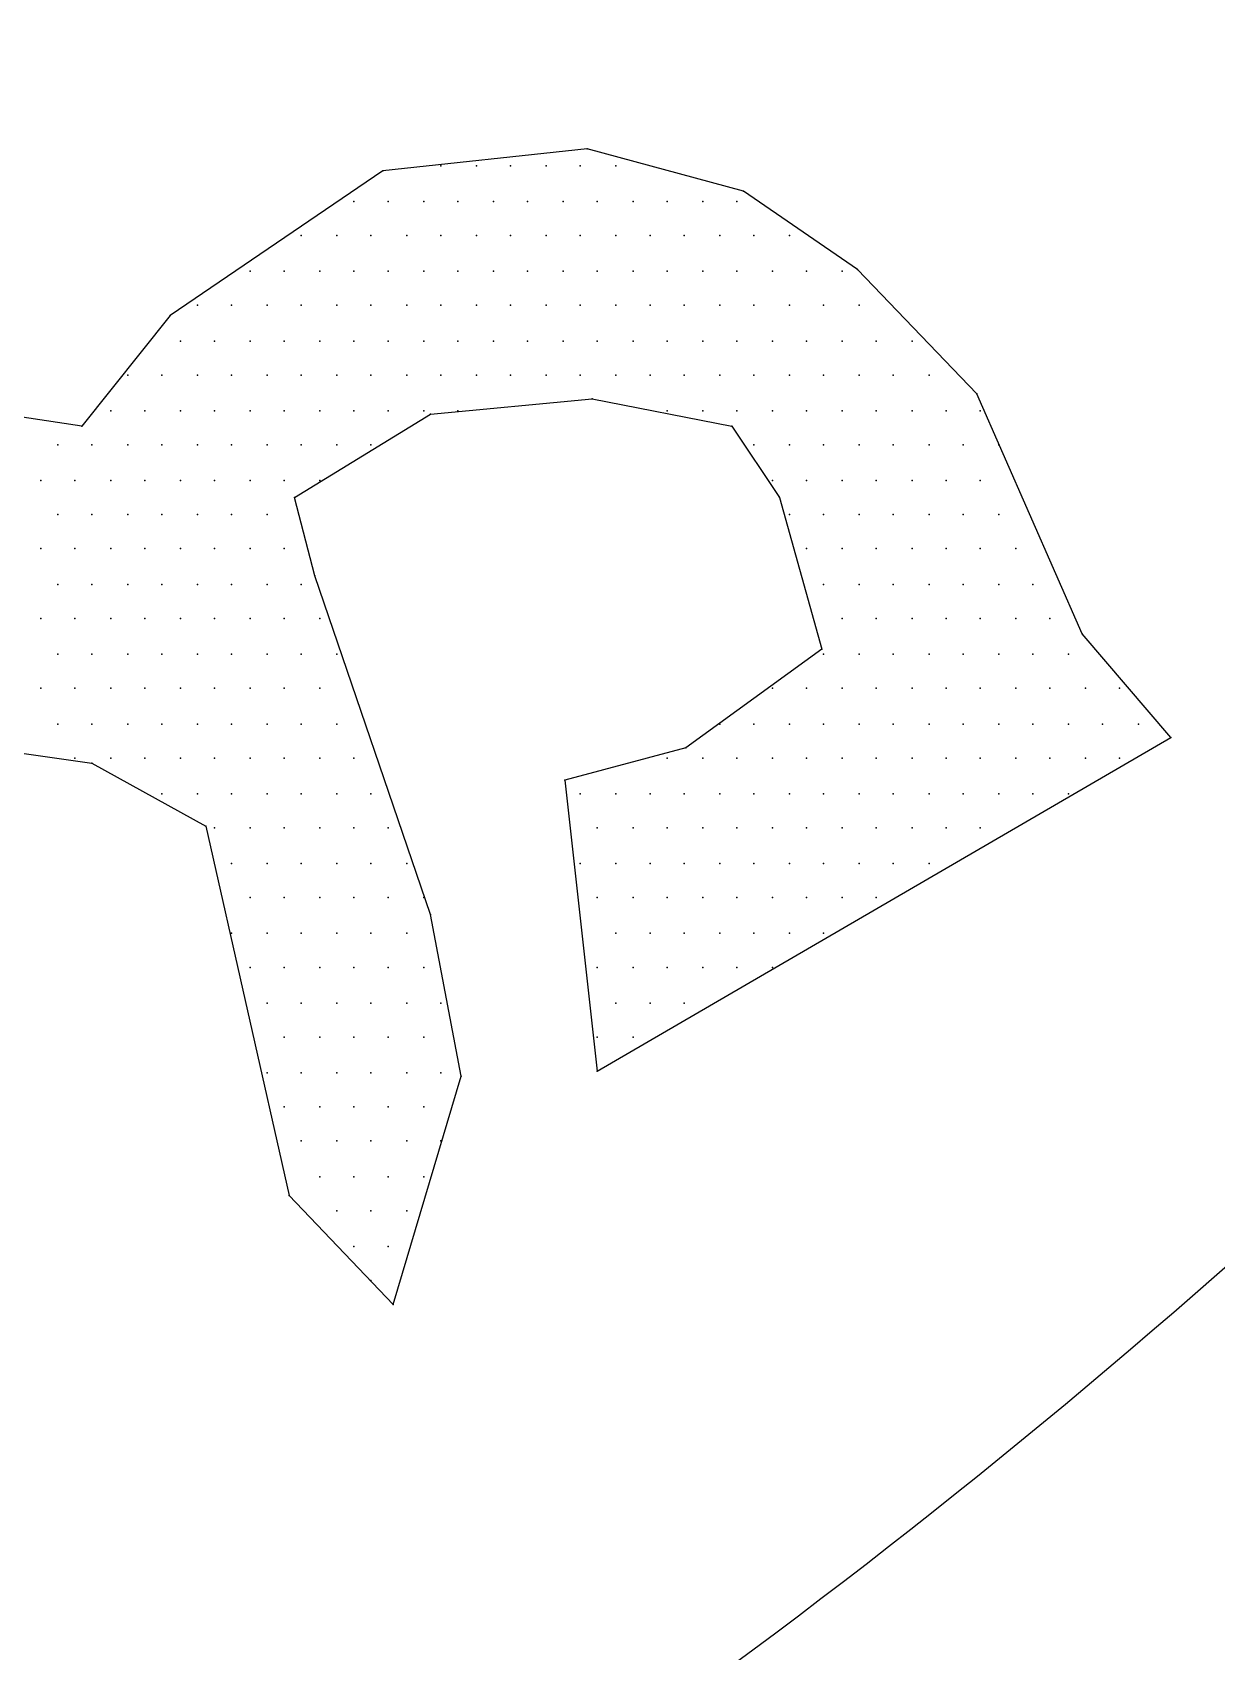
# Model space of a CAD drawing. Extents: x 199580 to 199930, y 645370 to 645670.
# Drawn here: x 199655.888 to 199657.358, y 645638.692 to 645640.701 of the extents above; entities that cross this region are included whole.
import ezdxf

# ---------------------------------------------------------------- set-up
doc = ezdxf.new("R2010")
doc.units = 0
doc.header["$LTSCALE"] = 0.2
doc.layers.add('KOTERET', color=1, linetype='Continuous')

msp = doc.modelspace()

# ---------------------------------------------------------------- linework, layer by layer
at = {"layer": 'KOTERET', "color": 1, "linetype": 'Continuous'}
for points in [[(199654.9932, 645650.0129, 0.06433), (199649.8966, 645651.419, 0.055067), (199645.3679, 645651.5541, 0.081051), (199640.018, 645650.4542, 0.05642), (199636.6294, 645648.7018, 0.170965), (199634.0241, 645645.6637, 0.076819), (199633.6272, 645643.867, 0.118306), (199634.2627, 645641.1287, 0.129737), (199636.2937, 645638.8211, 0.070189), (199640.2692, 645636.7267, 0.047922), (199643.2503, 645635.9688, 0.049022), (199647.5172, 645635.6626, 0.072792), (199653.7581, 645636.7436, 0.1248), (199657.8581, 645638.9858, 0.103709), (199660.1109, 645642.1717, 0.036886), (199660.2755, 645642.8705, 0.106536), (199660.1615, 645644.9205, 0.106243), (199658.1347, 645648.0156, 0.106919), (199654.9932, 645650.0129)], [(199643.3263, 645636.4269, 0.049045), (199647.5045, 645636.1271, 0.072972), (199653.6272, 645637.1912, 0.125195), (199657.5415, 645639.3257, 0.103069), (199659.6759, 645642.3342, 0.035565), (199659.8174, 645642.9444, 0.105225), (199659.7203, 645644.777, 0.105504), (199657.8096, 645647.6863, 0.107235), (199654.8243, 645649.5822, 0.064474), (199649.8311, 645650.9587, 0.055181), (199645.3953, 645651.0918, 0.081162), (199640.1847, 645650.0213, 0.05669), (199636.8743, 645648.307, 0.171614), (199634.4569, 645645.4969, 0.076301), (199634.0916, 645643.8501, 0.117637), (199634.6786, 645641.3377, 0.130118), (199636.5597, 645639.2032, 0.070334), (199640.4275, 645637.1637, 0.047983), (199643.3263, 645636.4269)]]:
    msp.add_lwpolyline(points, format="xyb", dxfattribs=at)
at = {"layer": 'KOTERET', "color": 2, "linetype": 'Continuous'}
for points in [[(199656.5766, 645640.5565), (199656.3233, 645640.5291)], [(199656.7708, 645640.5038), (199656.5766, 645640.5565)], [(199656.395, 645640.5354), (199656.395, 645640.5354)], [(199656.4394, 645640.5354), (199656.4394, 645640.5354)], [(199656.4816, 645640.5354), (199656.4816, 645640.5354)], [(199656.5259, 645640.5354), (199656.5259, 645640.5354)], [(199656.5682, 645640.5354), (199656.5682, 645640.5354)], [(199656.6125, 645640.5354), (199656.6125, 645640.5354)], [(199656.3233, 645640.5291), (199656.0593, 645640.3496)], [(199656.9123, 645640.4066), (199656.7708, 645640.5038)], [(199656.2874, 645640.4911), (199656.2874, 645640.4911)], [(199656.3296, 645640.4911), (199656.3296, 645640.4911)], [(199656.3739, 645640.4911), (199656.3739, 645640.4911)], [(199656.4161, 645640.4911), (199656.4161, 645640.4911)], [(199656.4605, 645640.4911), (199656.4605, 645640.4911)], [(199656.5027, 645640.4911), (199656.5027, 645640.4911)], [(199656.547, 645640.4911), (199656.547, 645640.4911)], [(199656.5893, 645640.4911), (199656.5893, 645640.4911)], [(199656.6336, 645640.4911), (199656.6336, 645640.4911)], [(199656.6758, 645640.4911), (199656.6758, 645640.4911)], [(199656.7202, 645640.4911), (199656.7202, 645640.4911)], [(199656.7624, 645640.4911), (199656.7624, 645640.4911)], [(199656.2219, 645640.4489), (199656.2219, 645640.4489)], [(199656.2662, 645640.4489), (199656.2662, 645640.4489)], [(199656.3085, 645640.4489), (199656.3085, 645640.4489)], [(199656.3528, 645640.4489), (199656.3528, 645640.4489)], [(199656.395, 645640.4489), (199656.395, 645640.4489)], [(199656.4394, 645640.4489), (199656.4394, 645640.4489)], [(199656.4816, 645640.4489), (199656.4816, 645640.4489)], [(199656.5259, 645640.4489), (199656.5259, 645640.4489)], [(199656.5682, 645640.4489), (199656.5682, 645640.4489)], [(199656.6125, 645640.4489), (199656.6125, 645640.4489)], [(199656.6547, 645640.4489), (199656.6547, 645640.4489)], [(199656.6969, 645640.4489), (199656.6969, 645640.4489)], [(199656.7413, 645640.4489), (199656.7413, 645640.4489)], [(199656.7835, 645640.4489), (199656.7835, 645640.4489)], [(199656.8278, 645640.4489), (199656.8278, 645640.4489)], [(199656.1586, 645640.4045), (199656.1586, 645640.4045)], [(199656.2008, 645640.4045), (199656.2008, 645640.4045)], [(199656.2451, 645640.4045), (199656.2451, 645640.4045)], [(199656.2874, 645640.4045), (199656.2874, 645640.4045)], [(199656.3296, 645640.4045), (199656.3296, 645640.4045)], [(199656.3739, 645640.4045), (199656.3739, 645640.4045)], [(199656.4161, 645640.4045), (199656.4161, 645640.4045)], [(199656.4605, 645640.4045), (199656.4605, 645640.4045)], [(199656.5027, 645640.4045), (199656.5027, 645640.4045)], [(199656.547, 645640.4045), (199656.547, 645640.4045)], [(199656.5893, 645640.4045), (199656.5893, 645640.4045)], [(199656.6336, 645640.4045), (199656.6336, 645640.4045)], [(199656.6758, 645640.4045), (199656.6758, 645640.4045)], [(199656.7202, 645640.4045), (199656.7202, 645640.4045)], [(199656.7624, 645640.4045), (199656.7624, 645640.4045)], [(199656.8067, 645640.4045), (199656.8067, 645640.4045)], [(199656.849, 645640.4045), (199656.849, 645640.4045)], [(199656.8933, 645640.4045), (199656.8933, 645640.4045)], [(199657.0601, 645640.2525), (199656.9123, 645640.4066)], [(199656.0931, 645640.3623), (199656.0931, 645640.3623)], [(199656.1354, 645640.3623), (199656.1354, 645640.3623)], [(199656.1797, 645640.3623), (199656.1797, 645640.3623)], [(199656.2219, 645640.3623), (199656.2219, 645640.3623)], [(199656.2662, 645640.3623), (199656.2662, 645640.3623)], [(199656.3085, 645640.3623), (199656.3085, 645640.3623)], [(199656.3528, 645640.3623), (199656.3528, 645640.3623)], [(199656.395, 645640.3623), (199656.395, 645640.3623)], [(199656.4394, 645640.3623), (199656.4394, 645640.3623)], [(199656.4816, 645640.3623), (199656.4816, 645640.3623)], [(199656.5259, 645640.3623), (199656.5259, 645640.3623)], [(199656.5682, 645640.3623), (199656.5682, 645640.3623)], [(199656.6125, 645640.3623), (199656.6125, 645640.3623)], [(199656.6547, 645640.3623), (199656.6547, 645640.3623)], [(199656.6969, 645640.3623), (199656.6969, 645640.3623)], [(199656.7413, 645640.3623), (199656.7413, 645640.3623)], [(199656.7835, 645640.3623), (199656.7835, 645640.3623)], [(199656.8278, 645640.3623), (199656.8278, 645640.3623)], [(199656.8701, 645640.3623), (199656.8701, 645640.3623)], [(199656.9144, 645640.3623), (199656.9144, 645640.3623)], [(199656.0593, 645640.3496), (199655.9496, 645640.2124)], [(199656.072, 645640.318), (199656.072, 645640.318)], [(199656.1142, 645640.318), (199656.1142, 645640.318)], [(199656.1586, 645640.318), (199656.1586, 645640.318)], [(199656.2008, 645640.318), (199656.2008, 645640.318)], [(199656.2451, 645640.318), (199656.2451, 645640.318)], [(199656.2874, 645640.318), (199656.2874, 645640.318)], [(199656.3296, 645640.318), (199656.3296, 645640.318)], [(199656.3739, 645640.318), (199656.3739, 645640.318)], [(199656.4161, 645640.318), (199656.4161, 645640.318)], [(199656.4605, 645640.318), (199656.4605, 645640.318)], [(199656.5027, 645640.318), (199656.5027, 645640.318)], [(199656.547, 645640.318), (199656.547, 645640.318)], [(199656.5893, 645640.318), (199656.5893, 645640.318)], [(199656.6336, 645640.318), (199656.6336, 645640.318)], [(199656.6758, 645640.318), (199656.6758, 645640.318)], [(199656.7202, 645640.318), (199656.7202, 645640.318)], [(199656.7624, 645640.318), (199656.7624, 645640.318)], [(199656.8067, 645640.318), (199656.8067, 645640.318)], [(199656.849, 645640.318), (199656.849, 645640.318)], [(199656.8933, 645640.318), (199656.8933, 645640.318)], [(199656.9355, 645640.318), (199656.9355, 645640.318)], [(199656.9799, 645640.318), (199656.9799, 645640.318)], [(199656.0066, 645640.2758), (199656.0066, 645640.2758)], [(199656.0488, 645640.2758), (199656.0488, 645640.2758)], [(199656.0931, 645640.2758), (199656.0931, 645640.2758)], [(199656.1354, 645640.2758), (199656.1354, 645640.2758)], [(199656.1797, 645640.2758), (199656.1797, 645640.2758)], [(199656.2219, 645640.2758), (199656.2219, 645640.2758)], [(199656.2662, 645640.2758), (199656.2662, 645640.2758)], [(199656.3085, 645640.2758), (199656.3085, 645640.2758)], [(199656.3528, 645640.2758), (199656.3528, 645640.2758)], [(199656.395, 645640.2758), (199656.395, 645640.2758)], [(199656.4394, 645640.2758), (199656.4394, 645640.2758)], [(199656.4816, 645640.2758), (199656.4816, 645640.2758)], [(199656.5259, 645640.2758), (199656.5259, 645640.2758)], [(199656.5682, 645640.2758), (199656.5682, 645640.2758)], [(199656.6125, 645640.2758), (199656.6125, 645640.2758)], [(199656.6547, 645640.2758), (199656.6547, 645640.2758)], [(199656.6969, 645640.2758), (199656.6969, 645640.2758)], [(199656.7413, 645640.2758), (199656.7413, 645640.2758)], [(199656.7835, 645640.2758), (199656.7835, 645640.2758)], [(199656.8278, 645640.2758), (199656.8278, 645640.2758)], [(199656.8701, 645640.2758), (199656.8701, 645640.2758)], [(199656.9144, 645640.2758), (199656.9144, 645640.2758)], [(199656.9566, 645640.2758), (199656.9566, 645640.2758)], [(199657.001, 645640.2758), (199657.001, 645640.2758)], [(199655.9496, 645640.2124), (199655.6835, 645640.2525)], [(199657.191, 645639.9548), (199657.0601, 645640.2525)], [(199655.9855, 645640.2314), (199655.9855, 645640.2314)], [(199656.0277, 645640.2314), (199656.0277, 645640.2314)], [(199656.072, 645640.2314), (199656.072, 645640.2314)], [(199656.1142, 645640.2314), (199656.1142, 645640.2314)], [(199656.1586, 645640.2314), (199656.1586, 645640.2314)], [(199656.2008, 645640.2314), (199656.2008, 645640.2314)], [(199656.2451, 645640.2314), (199656.2451, 645640.2314)], [(199656.2874, 645640.2314), (199656.2874, 645640.2314)], [(199656.3296, 645640.2314), (199656.3296, 645640.2314)], [(199656.3739, 645640.2314), (199656.3739, 645640.2314)], [(199656.3824, 645640.2272), (199656.5829, 645640.2462)], [(199656.4161, 645640.2314), (199656.4161, 645640.2314)], [(199656.5829, 645640.2462), (199656.7561, 645640.2124)], [(199656.6758, 645640.2314), (199656.6758, 645640.2314)], [(199656.7202, 645640.2314), (199656.7202, 645640.2314)], [(199656.7624, 645640.2314), (199656.7624, 645640.2314)], [(199656.8067, 645640.2314), (199656.8067, 645640.2314)], [(199656.849, 645640.2314), (199656.849, 645640.2314)], [(199656.8933, 645640.2314), (199656.8933, 645640.2314)], [(199656.9355, 645640.2314), (199656.9355, 645640.2314)], [(199656.9799, 645640.2314), (199656.9799, 645640.2314)], [(199657.0221, 645640.2314), (199657.0221, 645640.2314)], [(199657.0643, 645640.2314), (199657.0643, 645640.2314)], [(199656.2135, 645640.1237), (199656.3824, 645640.2272)], [(199656.7561, 645640.2124), (199656.8152, 645640.1237)], [(199655.92, 645640.1892), (199655.92, 645640.1892)], [(199655.9622, 645640.1892), (199655.9622, 645640.1892)], [(199656.0066, 645640.1892), (199656.0066, 645640.1892)], [(199656.0488, 645640.1892), (199656.0488, 645640.1892)], [(199656.0931, 645640.1892), (199656.0931, 645640.1892)], [(199656.1354, 645640.1892), (199656.1354, 645640.1892)], [(199656.1797, 645640.1892), (199656.1797, 645640.1892)], [(199656.2219, 645640.1892), (199656.2219, 645640.1892)], [(199656.2662, 645640.1892), (199656.2662, 645640.1892)], [(199656.3085, 645640.1892), (199656.3085, 645640.1892)], [(199656.7835, 645640.1892), (199656.7835, 645640.1892)], [(199656.8278, 645640.1892), (199656.8278, 645640.1892)], [(199656.8701, 645640.1892), (199656.8701, 645640.1892)], [(199656.9144, 645640.1892), (199656.9144, 645640.1892)], [(199656.9566, 645640.1892), (199656.9566, 645640.1892)], [(199657.001, 645640.1892), (199657.001, 645640.1892)], [(199657.0432, 645640.1892), (199657.0432, 645640.1892)], [(199657.0875, 645640.1892), (199657.0875, 645640.1892)], [(199655.8989, 645640.1449), (199655.8989, 645640.1449)], [(199655.9411, 645640.1449), (199655.9411, 645640.1449)], [(199655.9855, 645640.1449), (199655.9855, 645640.1449)], [(199656.0277, 645640.1449), (199656.0277, 645640.1449)], [(199656.072, 645640.1449), (199656.072, 645640.1449)], [(199656.1142, 645640.1449), (199656.1142, 645640.1449)], [(199656.1586, 645640.1449), (199656.1586, 645640.1449)], [(199656.2008, 645640.1449), (199656.2008, 645640.1449)], [(199656.2451, 645640.1449), (199656.2451, 645640.1449)], [(199656.8067, 645640.1449), (199656.8067, 645640.1449)], [(199656.849, 645640.1449), (199656.849, 645640.1449)], [(199656.8933, 645640.1449), (199656.8933, 645640.1449)], [(199656.9355, 645640.1449), (199656.9355, 645640.1449)], [(199656.9799, 645640.1449), (199656.9799, 645640.1449)], [(199657.0221, 645640.1449), (199657.0221, 645640.1449)], [(199657.0643, 645640.1449), (199657.0643, 645640.1449)], [(199656.2388, 645640.0266), (199656.2135, 645640.1237)], [(199656.8152, 645640.1237), (199656.868, 645639.9358)], [(199655.92, 645640.1026), (199655.92, 645640.1026)], [(199655.9622, 645640.1026), (199655.9622, 645640.1026)], [(199656.0066, 645640.1026), (199656.0066, 645640.1026)], [(199656.0488, 645640.1026), (199656.0488, 645640.1026)], [(199656.0931, 645640.1026), (199656.0931, 645640.1026)], [(199656.1354, 645640.1026), (199656.1354, 645640.1026)], [(199656.1797, 645640.1026), (199656.1797, 645640.1026)], [(199656.8278, 645640.1026), (199656.8278, 645640.1026)], [(199656.8701, 645640.1026), (199656.8701, 645640.1026)], [(199656.9144, 645640.1026), (199656.9144, 645640.1026)], [(199656.9566, 645640.1026), (199656.9566, 645640.1026)], [(199657.001, 645640.1026), (199657.001, 645640.1026)], [(199657.0432, 645640.1026), (199657.0432, 645640.1026)], [(199657.0875, 645640.1026), (199657.0875, 645640.1026)], [(199655.8989, 645640.0604), (199655.8989, 645640.0604)], [(199655.9411, 645640.0604), (199655.9411, 645640.0604)], [(199655.9855, 645640.0604), (199655.9855, 645640.0604)], [(199656.0277, 645640.0604), (199656.0277, 645640.0604)], [(199656.072, 645640.0604), (199656.072, 645640.0604)], [(199656.1142, 645640.0604), (199656.1142, 645640.0604)], [(199656.1586, 645640.0604), (199656.1586, 645640.0604)], [(199656.2008, 645640.0604), (199656.2008, 645640.0604)], [(199656.849, 645640.0604), (199656.849, 645640.0604)], [(199656.8933, 645640.0604), (199656.8933, 645640.0604)], [(199656.9355, 645640.0604), (199656.9355, 645640.0604)], [(199656.9799, 645640.0604), (199656.9799, 645640.0604)], [(199657.0221, 645640.0604), (199657.0221, 645640.0604)], [(199657.0643, 645640.0604), (199657.0643, 645640.0604)], [(199657.1086, 645640.0604), (199657.1086, 645640.0604)], [(199655.92, 645640.0161), (199655.92, 645640.0161)], [(199655.9622, 645640.0161), (199655.9622, 645640.0161)], [(199656.0066, 645640.0161), (199656.0066, 645640.0161)], [(199656.0488, 645640.0161), (199656.0488, 645640.0161)], [(199656.0931, 645640.0161), (199656.0931, 645640.0161)], [(199656.1354, 645640.0161), (199656.1354, 645640.0161)], [(199656.1797, 645640.0161), (199656.1797, 645640.0161)], [(199656.2219, 645640.0161), (199656.2219, 645640.0161)], [(199656.3824, 645639.6065), (199656.2388, 645640.0266)], [(199656.8701, 645640.0161), (199656.8701, 645640.0161)], [(199656.9144, 645640.0161), (199656.9144, 645640.0161)], [(199656.9566, 645640.0161), (199656.9566, 645640.0161)], [(199657.001, 645640.0161), (199657.001, 645640.0161)], [(199657.0432, 645640.0161), (199657.0432, 645640.0161)], [(199657.0875, 645640.0161), (199657.0875, 645640.0161)], [(199657.1298, 645640.0161), (199657.1298, 645640.0161)], [(199655.8989, 645639.9738), (199655.8989, 645639.9738)], [(199655.9411, 645639.9738), (199655.9411, 645639.9738)], [(199655.9855, 645639.9738), (199655.9855, 645639.9738)], [(199656.0277, 645639.9738), (199656.0277, 645639.9738)], [(199656.072, 645639.9738), (199656.072, 645639.9738)], [(199656.1142, 645639.9738), (199656.1142, 645639.9738)], [(199656.1586, 645639.9738), (199656.1586, 645639.9738)], [(199656.2008, 645639.9738), (199656.2008, 645639.9738)], [(199656.2451, 645639.9738), (199656.2451, 645639.9738)], [(199656.8933, 645639.9738), (199656.8933, 645639.9738)], [(199656.9355, 645639.9738), (199656.9355, 645639.9738)], [(199656.9799, 645639.9738), (199656.9799, 645639.9738)], [(199657.0221, 645639.9738), (199657.0221, 645639.9738)], [(199657.0643, 645639.9738), (199657.0643, 645639.9738)], [(199657.1086, 645639.9738), (199657.1086, 645639.9738)], [(199657.1509, 645639.9738), (199657.1509, 645639.9738)], [(199657.3008, 645639.8261), (199657.191, 645639.9548)], [(199656.868, 645639.9358), (199656.6991, 645639.8134)], [(199655.92, 645639.9295), (199655.92, 645639.9295)], [(199655.9622, 645639.9295), (199655.9622, 645639.9295)], [(199656.0066, 645639.9295), (199656.0066, 645639.9295)], [(199656.0488, 645639.9295), (199656.0488, 645639.9295)], [(199656.0931, 645639.9295), (199656.0931, 645639.9295)], [(199656.1354, 645639.9295), (199656.1354, 645639.9295)], [(199656.1797, 645639.9295), (199656.1797, 645639.9295)], [(199656.2219, 645639.9295), (199656.2219, 645639.9295)], [(199656.2662, 645639.9295), (199656.2662, 645639.9295)], [(199656.8701, 645639.9295), (199656.8701, 645639.9295)], [(199656.9144, 645639.9295), (199656.9144, 645639.9295)], [(199656.9566, 645639.9295), (199656.9566, 645639.9295)], [(199657.001, 645639.9295), (199657.001, 645639.9295)], [(199657.0432, 645639.9295), (199657.0432, 645639.9295)], [(199657.0875, 645639.9295), (199657.0875, 645639.9295)], [(199657.1298, 645639.9295), (199657.1298, 645639.9295)], [(199657.1741, 645639.9295), (199657.1741, 645639.9295)], [(199655.8989, 645639.8873), (199655.8989, 645639.8873)], [(199655.9411, 645639.8873), (199655.9411, 645639.8873)], [(199655.9855, 645639.8873), (199655.9855, 645639.8873)], [(199656.0277, 645639.8873), (199656.0277, 645639.8873)], [(199656.072, 645639.8873), (199656.072, 645639.8873)], [(199656.1142, 645639.8873), (199656.1142, 645639.8873)], [(199656.1586, 645639.8873), (199656.1586, 645639.8873)], [(199656.2008, 645639.8873), (199656.2008, 645639.8873)], [(199656.2451, 645639.8873), (199656.2451, 645639.8873)], [(199656.8067, 645639.8873), (199656.8067, 645639.8873)], [(199656.849, 645639.8873), (199656.849, 645639.8873)], [(199656.8933, 645639.8873), (199656.8933, 645639.8873)], [(199656.9355, 645639.8873), (199656.9355, 645639.8873)], [(199656.9799, 645639.8873), (199656.9799, 645639.8873)], [(199657.0221, 645639.8873), (199657.0221, 645639.8873)], [(199657.0643, 645639.8873), (199657.0643, 645639.8873)], [(199657.1086, 645639.8873), (199657.1086, 645639.8873)], [(199657.1509, 645639.8873), (199657.1509, 645639.8873)], [(199657.1952, 645639.8873), (199657.1952, 645639.8873)], [(199657.2374, 645639.8873), (199657.2374, 645639.8873)], [(199655.6519, 645639.8387), (199655.9622, 645639.7944)], [(199655.92, 645639.8429), (199655.92, 645639.8429)], [(199655.9622, 645639.8429), (199655.9622, 645639.8429)], [(199656.0066, 645639.8429), (199656.0066, 645639.8429)], [(199656.0488, 645639.8429), (199656.0488, 645639.8429)], [(199656.0931, 645639.8429), (199656.0931, 645639.8429)], [(199656.1354, 645639.8429), (199656.1354, 645639.8429)], [(199656.1797, 645639.8429), (199656.1797, 645639.8429)], [(199656.2219, 645639.8429), (199656.2219, 645639.8429)], [(199656.2662, 645639.8429), (199656.2662, 645639.8429)], [(199656.7413, 645639.8429), (199656.7413, 645639.8429)], [(199656.7835, 645639.8429), (199656.7835, 645639.8429)], [(199656.8278, 645639.8429), (199656.8278, 645639.8429)], [(199656.8701, 645639.8429), (199656.8701, 645639.8429)], [(199656.9144, 645639.8429), (199656.9144, 645639.8429)], [(199656.9566, 645639.8429), (199656.9566, 645639.8429)], [(199657.001, 645639.8429), (199657.001, 645639.8429)], [(199657.0432, 645639.8429), (199657.0432, 645639.8429)], [(199657.0875, 645639.8429), (199657.0875, 645639.8429)], [(199657.1298, 645639.8429), (199657.1298, 645639.8429)], [(199657.1741, 645639.8429), (199657.1741, 645639.8429)], [(199657.2163, 645639.8429), (199657.2163, 645639.8429)], [(199657.2607, 645639.8429), (199657.2607, 645639.8429)], [(199656.6991, 645639.8134), (199656.5492, 645639.7733)], [(199656.5893, 645639.4122), (199657.3008, 645639.8261)], [(199655.9411, 645639.8007), (199655.9411, 645639.8007)], [(199655.9622, 645639.7944), (199656.1037, 645639.7163)], [(199655.9855, 645639.8007), (199655.9855, 645639.8007)], [(199656.0277, 645639.8007), (199656.0277, 645639.8007)], [(199656.072, 645639.8007), (199656.072, 645639.8007)], [(199656.1142, 645639.8007), (199656.1142, 645639.8007)], [(199656.1586, 645639.8007), (199656.1586, 645639.8007)], [(199656.2008, 645639.8007), (199656.2008, 645639.8007)], [(199656.2451, 645639.8007), (199656.2451, 645639.8007)], [(199656.2874, 645639.8007), (199656.2874, 645639.8007)], [(199656.6758, 645639.8007), (199656.6758, 645639.8007)], [(199656.7202, 645639.8007), (199656.7202, 645639.8007)], [(199656.7624, 645639.8007), (199656.7624, 645639.8007)], [(199656.8067, 645639.8007), (199656.8067, 645639.8007)], [(199656.849, 645639.8007), (199656.849, 645639.8007)], [(199656.8933, 645639.8007), (199656.8933, 645639.8007)], [(199656.9355, 645639.8007), (199656.9355, 645639.8007)], [(199656.9799, 645639.8007), (199656.9799, 645639.8007)], [(199657.0221, 645639.8007), (199657.0221, 645639.8007)], [(199657.0643, 645639.8007), (199657.0643, 645639.8007)], [(199657.1086, 645639.8007), (199657.1086, 645639.8007)], [(199657.1509, 645639.8007), (199657.1509, 645639.8007)], [(199657.1952, 645639.8007), (199657.1952, 645639.8007)], [(199657.2374, 645639.8007), (199657.2374, 645639.8007)], [(199656.5492, 645639.7733), (199656.5893, 645639.4122)], [(199656.0488, 645639.7564), (199656.0488, 645639.7564)], [(199656.0931, 645639.7564), (199656.0931, 645639.7564)], [(199656.1354, 645639.7564), (199656.1354, 645639.7564)], [(199656.1797, 645639.7564), (199656.1797, 645639.7564)], [(199656.2219, 645639.7564), (199656.2219, 645639.7564)], [(199656.2662, 645639.7564), (199656.2662, 645639.7564)], [(199656.3085, 645639.7564), (199656.3085, 645639.7564)], [(199656.5682, 645639.7564), (199656.5682, 645639.7564)], [(199656.6125, 645639.7564), (199656.6125, 645639.7564)], [(199656.6547, 645639.7564), (199656.6547, 645639.7564)], [(199656.6969, 645639.7564), (199656.6969, 645639.7564)], [(199656.7413, 645639.7564), (199656.7413, 645639.7564)], [(199656.7835, 645639.7564), (199656.7835, 645639.7564)], [(199656.8278, 645639.7564), (199656.8278, 645639.7564)], [(199656.8701, 645639.7564), (199656.8701, 645639.7564)], [(199656.9144, 645639.7564), (199656.9144, 645639.7564)], [(199656.9566, 645639.7564), (199656.9566, 645639.7564)], [(199657.001, 645639.7564), (199657.001, 645639.7564)], [(199657.0432, 645639.7564), (199657.0432, 645639.7564)], [(199657.0875, 645639.7564), (199657.0875, 645639.7564)], [(199657.1298, 645639.7564), (199657.1298, 645639.7564)], [(199657.1741, 645639.7564), (199657.1741, 645639.7564)], [(199656.1037, 645639.7163), (199656.2071, 645639.2581)], [(199656.1142, 645639.7142), (199656.1142, 645639.7142)], [(199656.1586, 645639.7142), (199656.1586, 645639.7142)], [(199656.2008, 645639.7142), (199656.2008, 645639.7142)], [(199656.2451, 645639.7142), (199656.2451, 645639.7142)], [(199656.2874, 645639.7142), (199656.2874, 645639.7142)], [(199656.3296, 645639.7142), (199656.3296, 645639.7142)], [(199656.5893, 645639.7142), (199656.5893, 645639.7142)], [(199656.6336, 645639.7142), (199656.6336, 645639.7142)], [(199656.6758, 645639.7142), (199656.6758, 645639.7142)], [(199656.7202, 645639.7142), (199656.7202, 645639.7142)], [(199656.7624, 645639.7142), (199656.7624, 645639.7142)], [(199656.8067, 645639.7142), (199656.8067, 645639.7142)], [(199656.849, 645639.7142), (199656.849, 645639.7142)], [(199656.8933, 645639.7142), (199656.8933, 645639.7142)], [(199656.9355, 645639.7142), (199656.9355, 645639.7142)], [(199656.9799, 645639.7142), (199656.9799, 645639.7142)], [(199657.0221, 645639.7142), (199657.0221, 645639.7142)], [(199657.0643, 645639.7142), (199657.0643, 645639.7142)], [(199656.1354, 645639.6698), (199656.1354, 645639.6698)], [(199656.1797, 645639.6698), (199656.1797, 645639.6698)], [(199656.2219, 645639.6698), (199656.2219, 645639.6698)], [(199656.2662, 645639.6698), (199656.2662, 645639.6698)], [(199656.3085, 645639.6698), (199656.3085, 645639.6698)], [(199656.3528, 645639.6698), (199656.3528, 645639.6698)], [(199656.5682, 645639.6698), (199656.5682, 645639.6698)], [(199656.6125, 645639.6698), (199656.6125, 645639.6698)], [(199656.6547, 645639.6698), (199656.6547, 645639.6698)], [(199656.6969, 645639.6698), (199656.6969, 645639.6698)], [(199656.7413, 645639.6698), (199656.7413, 645639.6698)], [(199656.7835, 645639.6698), (199656.7835, 645639.6698)], [(199656.8278, 645639.6698), (199656.8278, 645639.6698)], [(199656.8701, 645639.6698), (199656.8701, 645639.6698)], [(199656.9144, 645639.6698), (199656.9144, 645639.6698)], [(199656.9566, 645639.6698), (199656.9566, 645639.6698)], [(199657.001, 645639.6698), (199657.001, 645639.6698)], [(199656.1586, 645639.6276), (199656.1586, 645639.6276)], [(199656.2008, 645639.6276), (199656.2008, 645639.6276)], [(199656.2451, 645639.6276), (199656.2451, 645639.6276)], [(199656.2874, 645639.6276), (199656.2874, 645639.6276)], [(199656.3296, 645639.6276), (199656.3296, 645639.6276)], [(199656.3739, 645639.6276), (199656.3739, 645639.6276)], [(199656.5893, 645639.6276), (199656.5893, 645639.6276)], [(199656.6336, 645639.6276), (199656.6336, 645639.6276)], [(199656.6758, 645639.6276), (199656.6758, 645639.6276)], [(199656.7202, 645639.6276), (199656.7202, 645639.6276)], [(199656.7624, 645639.6276), (199656.7624, 645639.6276)], [(199656.8067, 645639.6276), (199656.8067, 645639.6276)], [(199656.849, 645639.6276), (199656.849, 645639.6276)], [(199656.8933, 645639.6276), (199656.8933, 645639.6276)], [(199656.9355, 645639.6276), (199656.9355, 645639.6276)], [(199656.4204, 645639.4059), (199656.3824, 645639.6065)], [(199656.1354, 645639.5833), (199656.1354, 645639.5833)], [(199656.1797, 645639.5833), (199656.1797, 645639.5833)], [(199656.2219, 645639.5833), (199656.2219, 645639.5833)], [(199656.2662, 645639.5833), (199656.2662, 645639.5833)], [(199656.3085, 645639.5833), (199656.3085, 645639.5833)], [(199656.3528, 645639.5833), (199656.3528, 645639.5833)], [(199656.6125, 645639.5833), (199656.6125, 645639.5833)], [(199656.6547, 645639.5833), (199656.6547, 645639.5833)], [(199656.6969, 645639.5833), (199656.6969, 645639.5833)], [(199656.7413, 645639.5833), (199656.7413, 645639.5833)], [(199656.7835, 645639.5833), (199656.7835, 645639.5833)], [(199656.8278, 645639.5833), (199656.8278, 645639.5833)], [(199656.8701, 645639.5833), (199656.8701, 645639.5833)], [(199656.1586, 645639.541), (199656.1586, 645639.541)], [(199656.2008, 645639.541), (199656.2008, 645639.541)], [(199656.2451, 645639.541), (199656.2451, 645639.541)], [(199656.2874, 645639.541), (199656.2874, 645639.541)], [(199656.3296, 645639.541), (199656.3296, 645639.541)], [(199656.3739, 645639.541), (199656.3739, 645639.541)], [(199656.5893, 645639.541), (199656.5893, 645639.541)], [(199656.6336, 645639.541), (199656.6336, 645639.541)], [(199656.6758, 645639.541), (199656.6758, 645639.541)], [(199656.7202, 645639.541), (199656.7202, 645639.541)], [(199656.7624, 645639.541), (199656.7624, 645639.541)], [(199656.8067, 645639.541), (199656.8067, 645639.541)], [(199656.1797, 645639.4967), (199656.1797, 645639.4967)], [(199656.2219, 645639.4967), (199656.2219, 645639.4967)], [(199656.2662, 645639.4967), (199656.2662, 645639.4967)], [(199656.3085, 645639.4967), (199656.3085, 645639.4967)], [(199656.3528, 645639.4967), (199656.3528, 645639.4967)], [(199656.395, 645639.4967), (199656.395, 645639.4967)], [(199656.6125, 645639.4967), (199656.6125, 645639.4967)], [(199656.6547, 645639.4967), (199656.6547, 645639.4967)], [(199656.6969, 645639.4967), (199656.6969, 645639.4967)], [(199656.2008, 645639.4545), (199656.2008, 645639.4545)], [(199656.2451, 645639.4545), (199656.2451, 645639.4545)], [(199656.2874, 645639.4545), (199656.2874, 645639.4545)], [(199656.3296, 645639.4545), (199656.3296, 645639.4545)], [(199656.3739, 645639.4545), (199656.3739, 645639.4545)], [(199656.5893, 645639.4545), (199656.5893, 645639.4545)], [(199656.6336, 645639.4545), (199656.6336, 645639.4545)], [(199656.1797, 645639.4101), (199656.1797, 645639.4101)], [(199656.2219, 645639.4101), (199656.2219, 645639.4101)], [(199656.2662, 645639.4101), (199656.2662, 645639.4101)], [(199656.3085, 645639.4101), (199656.3085, 645639.4101)], [(199656.3528, 645639.4101), (199656.3528, 645639.4101)], [(199656.395, 645639.4101), (199656.395, 645639.4101)], [(199656.3359, 645639.123), (199656.4204, 645639.4059)], [(199656.2008, 645639.3679), (199656.2008, 645639.3679)], [(199656.2451, 645639.3679), (199656.2451, 645639.3679)], [(199656.2874, 645639.3679), (199656.2874, 645639.3679)], [(199656.3296, 645639.3679), (199656.3296, 645639.3679)], [(199656.3739, 645639.3679), (199656.3739, 645639.3679)], [(199656.2219, 645639.3257), (199656.2219, 645639.3257)], [(199656.2662, 645639.3257), (199656.2662, 645639.3257)], [(199656.3085, 645639.3257), (199656.3085, 645639.3257)], [(199656.3528, 645639.3257), (199656.3528, 645639.3257)], [(199656.395, 645639.3257), (199656.395, 645639.3257)], [(199656.2451, 645639.2813), (199656.2451, 645639.2813)], [(199656.2874, 645639.2813), (199656.2874, 645639.2813)], [(199656.3296, 645639.2813), (199656.3296, 645639.2813)], [(199656.3739, 645639.2813), (199656.3739, 645639.2813)], [(199656.2071, 645639.2581), (199656.3359, 645639.123)], [(199656.2662, 645639.2391), (199656.2662, 645639.2391)], [(199656.3085, 645639.2391), (199656.3085, 645639.2391)], [(199656.3528, 645639.2391), (199656.3528, 645639.2391)], [(199656.2874, 645639.1948), (199656.2874, 645639.1948)], [(199656.3296, 645639.1948), (199656.3296, 645639.1948)], [(199656.3085, 645639.1526), (199656.3085, 645639.1526)]]:
    msp.add_lwpolyline(points, dxfattribs=at)
at = {"layer": 'KOTERET', "color": 1}
for p in [(199656.5766, 645640.5565), (199656.5766, 645640.5565), (199656.395, 645640.5354), (199656.395, 645640.5354), (199656.4394, 645640.5354), (199656.4394, 645640.5354), (199656.4816, 645640.5354), (199656.4816, 645640.5354), (199656.5259, 645640.5354), (199656.5259, 645640.5354), (199656.5682, 645640.5354), (199656.5682, 645640.5354), (199656.6125, 645640.5354), (199656.6125, 645640.5354), (199656.3233, 645640.5291), (199656.3233, 645640.5291), (199656.7708, 645640.5038), (199656.7708, 645640.5038), (199656.2874, 645640.4911), (199656.2874, 645640.4911), (199656.3296, 645640.4911), (199656.3296, 645640.4911), (199656.3739, 645640.4911), (199656.3739, 645640.4911), (199656.4161, 645640.4911), (199656.4161, 645640.4911), (199656.4605, 645640.4911), (199656.4605, 645640.4911), (199656.5027, 645640.4911), (199656.5027, 645640.4911), (199656.547, 645640.4911), (199656.547, 645640.4911), (199656.5893, 645640.4911), (199656.5893, 645640.4911), (199656.6336, 645640.4911), (199656.6336, 645640.4911), (199656.6758, 645640.4911), (199656.6758, 645640.4911), (199656.7202, 645640.4911), (199656.7202, 645640.4911), (199656.7624, 645640.4911), (199656.7624, 645640.4911), (199656.2219, 645640.4489), (199656.2219, 645640.4489), (199656.2662, 645640.4489), (199656.2662, 645640.4489), (199656.3085, 645640.4489), (199656.3085, 645640.4489), (199656.3528, 645640.4489), (199656.3528, 645640.4489), (199656.395, 645640.4489), (199656.395, 645640.4489), (199656.4394, 645640.4489), (199656.4394, 645640.4489), (199656.4816, 645640.4489), (199656.4816, 645640.4489), (199656.5259, 645640.4489), (199656.5259, 645640.4489), (199656.5682, 645640.4489), (199656.5682, 645640.4489), (199656.6125, 645640.4489), (199656.6125, 645640.4489), (199656.6547, 645640.4489), (199656.6547, 645640.4489), (199656.6969, 645640.4489), (199656.6969, 645640.4489), (199656.7413, 645640.4489), (199656.7413, 645640.4489), (199656.7835, 645640.4489), (199656.7835, 645640.4489), (199656.8278, 645640.4489), (199656.8278, 645640.4489), (199656.1586, 645640.4045), (199656.1586, 645640.4045), (199656.2008, 645640.4045), (199656.2008, 645640.4045), (199656.2451, 645640.4045), (199656.2451, 645640.4045), (199656.2874, 645640.4045), (199656.2874, 645640.4045), (199656.3296, 645640.4045), (199656.3296, 645640.4045), (199656.3739, 645640.4045), (199656.3739, 645640.4045), (199656.4161, 645640.4045), (199656.4161, 645640.4045), (199656.4605, 645640.4045), (199656.4605, 645640.4045), (199656.5027, 645640.4045), (199656.5027, 645640.4045), (199656.547, 645640.4045), (199656.547, 645640.4045), (199656.5893, 645640.4045), (199656.5893, 645640.4045), (199656.6336, 645640.4045), (199656.6336, 645640.4045), (199656.6758, 645640.4045), (199656.6758, 645640.4045), (199656.7202, 645640.4045), (199656.7202, 645640.4045), (199656.7624, 645640.4045), (199656.7624, 645640.4045), (199656.8067, 645640.4045), (199656.8067, 645640.4045), (199656.849, 645640.4045), (199656.849, 645640.4045), (199656.8933, 645640.4045), (199656.8933, 645640.4045), (199656.9123, 645640.4066), (199656.9123, 645640.4066), (199656.0931, 645640.3623), (199656.0931, 645640.3623), (199656.1354, 645640.3623), (199656.1354, 645640.3623), (199656.1797, 645640.3623), (199656.1797, 645640.3623), (199656.2219, 645640.3623), (199656.2219, 645640.3623), (199656.2662, 645640.3623), (199656.2662, 645640.3623), (199656.3085, 645640.3623), (199656.3085, 645640.3623), (199656.3528, 645640.3623), (199656.3528, 645640.3623), (199656.395, 645640.3623), (199656.395, 645640.3623), (199656.4394, 645640.3623), (199656.4394, 645640.3623), (199656.4816, 645640.3623), (199656.4816, 645640.3623), (199656.5259, 645640.3623), (199656.5259, 645640.3623), (199656.5682, 645640.3623), (199656.5682, 645640.3623), (199656.6125, 645640.3623), (199656.6125, 645640.3623), (199656.6547, 645640.3623), (199656.6547, 645640.3623), (199656.6969, 645640.3623), (199656.6969, 645640.3623), (199656.7413, 645640.3623), (199656.7413, 645640.3623), (199656.7835, 645640.3623), (199656.7835, 645640.3623), (199656.8278, 645640.3623), (199656.8278, 645640.3623), (199656.8701, 645640.3623), (199656.8701, 645640.3623), (199656.9144, 645640.3623), (199656.9144, 645640.3623), (199656.0593, 645640.3496), (199656.0593, 645640.3496), (199656.072, 645640.318), (199656.072, 645640.318), (199656.1142, 645640.318), (199656.1142, 645640.318), (199656.1586, 645640.318), (199656.1586, 645640.318), (199656.2008, 645640.318), (199656.2008, 645640.318), (199656.2451, 645640.318), (199656.2451, 645640.318), (199656.2874, 645640.318), (199656.2874, 645640.318), (199656.3296, 645640.318), (199656.3296, 645640.318), (199656.3739, 645640.318), (199656.3739, 645640.318), (199656.4161, 645640.318), (199656.4161, 645640.318), (199656.4605, 645640.318), (199656.4605, 645640.318), (199656.5027, 645640.318), (199656.5027, 645640.318), (199656.547, 645640.318), (199656.547, 645640.318), (199656.5893, 645640.318), (199656.5893, 645640.318), (199656.6336, 645640.318), (199656.6336, 645640.318), (199656.6758, 645640.318), (199656.6758, 645640.318), (199656.7202, 645640.318), (199656.7202, 645640.318), (199656.7624, 645640.318), (199656.7624, 645640.318), (199656.8067, 645640.318), (199656.8067, 645640.318), (199656.849, 645640.318), (199656.849, 645640.318), (199656.8933, 645640.318), (199656.8933, 645640.318), (199656.9355, 645640.318), (199656.9355, 645640.318), (199656.9799, 645640.318), (199656.9799, 645640.318), (199656.0066, 645640.2758), (199656.0066, 645640.2758), (199656.0488, 645640.2758), (199656.0488, 645640.2758), (199656.0931, 645640.2758), (199656.0931, 645640.2758), (199656.1354, 645640.2758), (199656.1354, 645640.2758), (199656.1797, 645640.2758), (199656.1797, 645640.2758), (199656.2219, 645640.2758), (199656.2219, 645640.2758), (199656.2662, 645640.2758), (199656.2662, 645640.2758), (199656.3085, 645640.2758), (199656.3085, 645640.2758), (199656.3528, 645640.2758), (199656.3528, 645640.2758), (199656.395, 645640.2758), (199656.395, 645640.2758), (199656.4394, 645640.2758), (199656.4394, 645640.2758), (199656.4816, 645640.2758), (199656.4816, 645640.2758), (199656.5259, 645640.2758), (199656.5259, 645640.2758), (199656.5682, 645640.2758), (199656.5682, 645640.2758), (199656.6125, 645640.2758), (199656.6125, 645640.2758), (199656.6547, 645640.2758), (199656.6547, 645640.2758), (199656.6969, 645640.2758), (199656.6969, 645640.2758), (199656.7413, 645640.2758), (199656.7413, 645640.2758), (199656.7835, 645640.2758), (199656.7835, 645640.2758), (199656.8278, 645640.2758), (199656.8278, 645640.2758), (199656.8701, 645640.2758), (199656.8701, 645640.2758), (199656.9144, 645640.2758), (199656.9144, 645640.2758), (199656.9566, 645640.2758), (199656.9566, 645640.2758), (199657.001, 645640.2758), (199657.001, 645640.2758), (199657.0601, 645640.2525), (199657.0601, 645640.2525), (199655.9855, 645640.2314), (199655.9855, 645640.2314), (199656.0277, 645640.2314), (199656.0277, 645640.2314), (199656.072, 645640.2314), (199656.072, 645640.2314), (199656.1142, 645640.2314), (199656.1142, 645640.2314), (199656.1586, 645640.2314), (199656.1586, 645640.2314), (199656.2008, 645640.2314), (199656.2008, 645640.2314), (199656.2451, 645640.2314), (199656.2451, 645640.2314), (199656.2874, 645640.2314), (199656.2874, 645640.2314), (199656.3296, 645640.2314), (199656.3296, 645640.2314), (199656.3739, 645640.2314), (199656.3739, 645640.2314), (199656.4161, 645640.2314), (199656.4161, 645640.2314), (199656.5829, 645640.2462), (199656.5829, 645640.2462), (199656.6758, 645640.2314), (199656.6758, 645640.2314), (199656.7202, 645640.2314), (199656.7202, 645640.2314), (199656.7624, 645640.2314), (199656.7624, 645640.2314), (199656.8067, 645640.2314), (199656.8067, 645640.2314), (199656.849, 645640.2314), (199656.849, 645640.2314), (199656.8933, 645640.2314), (199656.8933, 645640.2314), (199656.9355, 645640.2314), (199656.9355, 645640.2314), (199656.9799, 645640.2314), (199656.9799, 645640.2314), (199657.0221, 645640.2314), (199657.0221, 645640.2314), (199657.0643, 645640.2314), (199657.0643, 645640.2314), (199655.9496, 645640.2124), (199655.9496, 645640.2124), (199656.3824, 645640.2272), (199656.3824, 645640.2272), (199656.7561, 645640.2124), (199656.7561, 645640.2124), (199655.92, 645640.1892), (199655.92, 645640.1892), (199655.9622, 645640.1892), (199655.9622, 645640.1892), (199656.0066, 645640.1892), (199656.0066, 645640.1892), (199656.0488, 645640.1892), (199656.0488, 645640.1892), (199656.0931, 645640.1892), (199656.0931, 645640.1892), (199656.1354, 645640.1892), (199656.1354, 645640.1892), (199656.1797, 645640.1892), (199656.1797, 645640.1892), (199656.2219, 645640.1892), (199656.2219, 645640.1892), (199656.2662, 645640.1892), (199656.2662, 645640.1892), (199656.3085, 645640.1892), (199656.3085, 645640.1892), (199656.7835, 645640.1892), (199656.7835, 645640.1892), (199656.8278, 645640.1892), (199656.8278, 645640.1892), (199656.8701, 645640.1892), (199656.8701, 645640.1892), (199656.9144, 645640.1892), (199656.9144, 645640.1892), (199656.9566, 645640.1892), (199656.9566, 645640.1892), (199657.001, 645640.1892), (199657.001, 645640.1892), (199657.0432, 645640.1892), (199657.0432, 645640.1892), (199657.0875, 645640.1892), (199657.0875, 645640.1892), (199655.8989, 645640.1449), (199655.8989, 645640.1449), (199655.9411, 645640.1449), (199655.9411, 645640.1449), (199655.9855, 645640.1449), (199655.9855, 645640.1449), (199656.0277, 645640.1449), (199656.0277, 645640.1449), (199656.072, 645640.1449), (199656.072, 645640.1449), (199656.1142, 645640.1449), (199656.1142, 645640.1449), (199656.1586, 645640.1449), (199656.1586, 645640.1449), (199656.2008, 645640.1449), (199656.2008, 645640.1449), (199656.2451, 645640.1449), (199656.2451, 645640.1449), (199656.8067, 645640.1449), (199656.8067, 645640.1449), (199656.849, 645640.1449), (199656.849, 645640.1449), (199656.8933, 645640.1449), (199656.8933, 645640.1449), (199656.9355, 645640.1449), (199656.9355, 645640.1449), (199656.9799, 645640.1449), (199656.9799, 645640.1449), (199657.0221, 645640.1449), (199657.0221, 645640.1449), (199657.0643, 645640.1449), (199657.0643, 645640.1449), (199656.2135, 645640.1237), (199656.2135, 645640.1237), (199656.8152, 645640.1237), (199656.8152, 645640.1237), (199655.92, 645640.1026), (199655.92, 645640.1026), (199655.9622, 645640.1026), (199655.9622, 645640.1026), (199656.0066, 645640.1026), (199656.0066, 645640.1026), (199656.0488, 645640.1026), (199656.0488, 645640.1026), (199656.0931, 645640.1026), (199656.0931, 645640.1026), (199656.1354, 645640.1026), (199656.1354, 645640.1026), (199656.1797, 645640.1026), (199656.1797, 645640.1026), (199656.8278, 645640.1026), (199656.8278, 645640.1026), (199656.8701, 645640.1026), (199656.8701, 645640.1026), (199656.9144, 645640.1026), (199656.9144, 645640.1026), (199656.9566, 645640.1026), (199656.9566, 645640.1026), (199657.001, 645640.1026), (199657.001, 645640.1026), (199657.0432, 645640.1026), (199657.0432, 645640.1026), (199657.0875, 645640.1026), (199657.0875, 645640.1026), (199655.8989, 645640.0604), (199655.8989, 645640.0604), (199655.9411, 645640.0604), (199655.9411, 645640.0604), (199655.9855, 645640.0604), (199655.9855, 645640.0604), (199656.0277, 645640.0604), (199656.0277, 645640.0604), (199656.072, 645640.0604), (199656.072, 645640.0604), (199656.1142, 645640.0604), (199656.1142, 645640.0604), (199656.1586, 645640.0604), (199656.1586, 645640.0604), (199656.2008, 645640.0604), (199656.2008, 645640.0604), (199656.849, 645640.0604), (199656.849, 645640.0604), (199656.8933, 645640.0604), (199656.8933, 645640.0604), (199656.9355, 645640.0604), (199656.9355, 645640.0604), (199656.9799, 645640.0604), (199656.9799, 645640.0604), (199657.0221, 645640.0604), (199657.0221, 645640.0604), (199657.0643, 645640.0604), (199657.0643, 645640.0604), (199657.1086, 645640.0604), (199657.1086, 645640.0604), (199655.92, 645640.0161), (199655.92, 645640.0161), (199655.9622, 645640.0161), (199655.9622, 645640.0161), (199656.0066, 645640.0161), (199656.0066, 645640.0161), (199656.0488, 645640.0161), (199656.0488, 645640.0161), (199656.0931, 645640.0161), (199656.0931, 645640.0161), (199656.1354, 645640.0161), (199656.1354, 645640.0161), (199656.1797, 645640.0161), (199656.1797, 645640.0161), (199656.2219, 645640.0161), (199656.2219, 645640.0161), (199656.2388, 645640.0266), (199656.2388, 645640.0266), (199656.8701, 645640.0161), (199656.8701, 645640.0161), (199656.9144, 645640.0161), (199656.9144, 645640.0161), (199656.9566, 645640.0161), (199656.9566, 645640.0161), (199657.001, 645640.0161), (199657.001, 645640.0161), (199657.0432, 645640.0161), (199657.0432, 645640.0161), (199657.0875, 645640.0161), (199657.0875, 645640.0161), (199657.1298, 645640.0161), (199657.1298, 645640.0161), (199655.8989, 645639.9738), (199655.8989, 645639.9738), (199655.9411, 645639.9738), (199655.9411, 645639.9738), (199655.9855, 645639.9738), (199655.9855, 645639.9738), (199656.0277, 645639.9738), (199656.0277, 645639.9738), (199656.072, 645639.9738), (199656.072, 645639.9738), (199656.1142, 645639.9738), (199656.1142, 645639.9738), (199656.1586, 645639.9738), (199656.1586, 645639.9738), (199656.2008, 645639.9738), (199656.2008, 645639.9738), (199656.2451, 645639.9738), (199656.2451, 645639.9738), (199656.8933, 645639.9738), (199656.8933, 645639.9738), (199656.9355, 645639.9738), (199656.9355, 645639.9738), (199656.9799, 645639.9738), (199656.9799, 645639.9738), (199657.0221, 645639.9738), (199657.0221, 645639.9738), (199657.0643, 645639.9738), (199657.0643, 645639.9738), (199657.1086, 645639.9738), (199657.1086, 645639.9738), (199657.1509, 645639.9738), (199657.1509, 645639.9738), (199657.191, 645639.9548), (199657.191, 645639.9548), (199656.868, 645639.9358), (199656.868, 645639.9358), (199655.92, 645639.9295), (199655.92, 645639.9295), (199655.9622, 645639.9295), (199655.9622, 645639.9295), (199656.0066, 645639.9295), (199656.0066, 645639.9295), (199656.0488, 645639.9295), (199656.0488, 645639.9295), (199656.0931, 645639.9295), (199656.0931, 645639.9295), (199656.1354, 645639.9295), (199656.1354, 645639.9295), (199656.1797, 645639.9295), (199656.1797, 645639.9295), (199656.2219, 645639.9295), (199656.2219, 645639.9295), (199656.2662, 645639.9295), (199656.2662, 645639.9295), (199656.8701, 645639.9295), (199656.8701, 645639.9295), (199656.9144, 645639.9295), (199656.9144, 645639.9295), (199656.9566, 645639.9295), (199656.9566, 645639.9295), (199657.001, 645639.9295), (199657.001, 645639.9295), (199657.0432, 645639.9295), (199657.0432, 645639.9295), (199657.0875, 645639.9295), (199657.0875, 645639.9295), (199657.1298, 645639.9295), (199657.1298, 645639.9295), (199657.1741, 645639.9295), (199657.1741, 645639.9295), (199655.8989, 645639.8873), (199655.8989, 645639.8873), (199655.9411, 645639.8873), (199655.9411, 645639.8873), (199655.9855, 645639.8873), (199655.9855, 645639.8873), (199656.0277, 645639.8873), (199656.0277, 645639.8873), (199656.072, 645639.8873), (199656.072, 645639.8873), (199656.1142, 645639.8873), (199656.1142, 645639.8873), (199656.1586, 645639.8873), (199656.1586, 645639.8873), (199656.2008, 645639.8873), (199656.2008, 645639.8873), (199656.2451, 645639.8873), (199656.2451, 645639.8873), (199656.8067, 645639.8873), (199656.8067, 645639.8873), (199656.849, 645639.8873), (199656.849, 645639.8873), (199656.8933, 645639.8873), (199656.8933, 645639.8873), (199656.9355, 645639.8873), (199656.9355, 645639.8873), (199656.9799, 645639.8873), (199656.9799, 645639.8873), (199657.0221, 645639.8873), (199657.0221, 645639.8873), (199657.0643, 645639.8873), (199657.0643, 645639.8873), (199657.1086, 645639.8873), (199657.1086, 645639.8873), (199657.1509, 645639.8873), (199657.1509, 645639.8873), (199657.1952, 645639.8873), (199657.1952, 645639.8873), (199657.2374, 645639.8873), (199657.2374, 645639.8873), (199655.92, 645639.8429), (199655.92, 645639.8429), (199655.9622, 645639.8429), (199655.9622, 645639.8429), (199656.0066, 645639.8429), (199656.0066, 645639.8429), (199656.0488, 645639.8429), (199656.0488, 645639.8429), (199656.0931, 645639.8429), (199656.0931, 645639.8429), (199656.1354, 645639.8429), (199656.1354, 645639.8429), (199656.1797, 645639.8429), (199656.1797, 645639.8429), (199656.2219, 645639.8429), (199656.2219, 645639.8429), (199656.2662, 645639.8429), (199656.2662, 645639.8429), (199656.7413, 645639.8429), (199656.7413, 645639.8429), (199656.7835, 645639.8429), (199656.7835, 645639.8429), (199656.8278, 645639.8429), (199656.8278, 645639.8429), (199656.8701, 645639.8429), (199656.8701, 645639.8429), (199656.9144, 645639.8429), (199656.9144, 645639.8429), (199656.9566, 645639.8429), (199656.9566, 645639.8429), (199657.001, 645639.8429), (199657.001, 645639.8429), (199657.0432, 645639.8429), (199657.0432, 645639.8429), (199657.0875, 645639.8429), (199657.0875, 645639.8429), (199657.1298, 645639.8429), (199657.1298, 645639.8429), (199657.1741, 645639.8429), (199657.1741, 645639.8429), (199657.2163, 645639.8429), (199657.2163, 645639.8429), (199657.2607, 645639.8429), (199657.2607, 645639.8429), (199656.6991, 645639.8134), (199656.6991, 645639.8134), (199657.3008, 645639.8261), (199657.3008, 645639.8261), (199655.9411, 645639.8007), (199655.9411, 645639.8007), (199655.9622, 645639.7944), (199655.9622, 645639.7944), (199655.9855, 645639.8007), (199655.9855, 645639.8007), (199656.0277, 645639.8007), (199656.0277, 645639.8007), (199656.072, 645639.8007), (199656.072, 645639.8007), (199656.1142, 645639.8007), (199656.1142, 645639.8007), (199656.1586, 645639.8007), (199656.1586, 645639.8007), (199656.2008, 645639.8007), (199656.2008, 645639.8007), (199656.2451, 645639.8007), (199656.2451, 645639.8007), (199656.2874, 645639.8007), (199656.2874, 645639.8007), (199656.6758, 645639.8007), (199656.6758, 645639.8007), (199656.7202, 645639.8007), (199656.7202, 645639.8007), (199656.7624, 645639.8007), (199656.7624, 645639.8007), (199656.8067, 645639.8007), (199656.8067, 645639.8007), (199656.849, 645639.8007), (199656.849, 645639.8007), (199656.8933, 645639.8007), (199656.8933, 645639.8007), (199656.9355, 645639.8007), (199656.9355, 645639.8007), (199656.9799, 645639.8007), (199656.9799, 645639.8007), (199657.0221, 645639.8007), (199657.0221, 645639.8007), (199657.0643, 645639.8007), (199657.0643, 645639.8007), (199657.1086, 645639.8007), (199657.1086, 645639.8007), (199657.1509, 645639.8007), (199657.1509, 645639.8007), (199657.1952, 645639.8007), (199657.1952, 645639.8007), (199657.2374, 645639.8007), (199657.2374, 645639.8007), (199656.5492, 645639.7733), (199656.5492, 645639.7733), (199656.0488, 645639.7564), (199656.0488, 645639.7564), (199656.0931, 645639.7564), (199656.0931, 645639.7564), (199656.1354, 645639.7564), (199656.1354, 645639.7564), (199656.1797, 645639.7564), (199656.1797, 645639.7564), (199656.2219, 645639.7564), (199656.2219, 645639.7564), (199656.2662, 645639.7564), (199656.2662, 645639.7564), (199656.3085, 645639.7564), (199656.3085, 645639.7564), (199656.5682, 645639.7564), (199656.5682, 645639.7564), (199656.6125, 645639.7564), (199656.6125, 645639.7564), (199656.6547, 645639.7564), (199656.6547, 645639.7564), (199656.6969, 645639.7564), (199656.6969, 645639.7564), (199656.7413, 645639.7564), (199656.7413, 645639.7564), (199656.7835, 645639.7564), (199656.7835, 645639.7564), (199656.8278, 645639.7564), (199656.8278, 645639.7564), (199656.8701, 645639.7564), (199656.8701, 645639.7564), (199656.9144, 645639.7564), (199656.9144, 645639.7564), (199656.9566, 645639.7564), (199656.9566, 645639.7564), (199657.001, 645639.7564), (199657.001, 645639.7564), (199657.0432, 645639.7564), (199657.0432, 645639.7564), (199657.0875, 645639.7564), (199657.0875, 645639.7564), (199657.1298, 645639.7564), (199657.1298, 645639.7564), (199657.1741, 645639.7564), (199657.1741, 645639.7564), (199656.1037, 645639.7163), (199656.1037, 645639.7163), (199656.1142, 645639.7142), (199656.1142, 645639.7142), (199656.1586, 645639.7142), (199656.1586, 645639.7142), (199656.2008, 645639.7142), (199656.2008, 645639.7142), (199656.2451, 645639.7142), (199656.2451, 645639.7142), (199656.2874, 645639.7142), (199656.2874, 645639.7142), (199656.3296, 645639.7142), (199656.3296, 645639.7142), (199656.5893, 645639.7142), (199656.5893, 645639.7142), (199656.6336, 645639.7142), (199656.6336, 645639.7142), (199656.6758, 645639.7142), (199656.6758, 645639.7142), (199656.7202, 645639.7142), (199656.7202, 645639.7142), (199656.7624, 645639.7142), (199656.7624, 645639.7142), (199656.8067, 645639.7142), (199656.8067, 645639.7142), (199656.849, 645639.7142), (199656.849, 645639.7142), (199656.8933, 645639.7142), (199656.8933, 645639.7142), (199656.9355, 645639.7142), (199656.9355, 645639.7142), (199656.9799, 645639.7142), (199656.9799, 645639.7142), (199657.0221, 645639.7142), (199657.0221, 645639.7142), (199657.0643, 645639.7142), (199657.0643, 645639.7142), (199656.1354, 645639.6698), (199656.1354, 645639.6698), (199656.1797, 645639.6698), (199656.1797, 645639.6698), (199656.2219, 645639.6698), (199656.2219, 645639.6698), (199656.2662, 645639.6698), (199656.2662, 645639.6698), (199656.3085, 645639.6698), (199656.3085, 645639.6698), (199656.3528, 645639.6698), (199656.3528, 645639.6698), (199656.5682, 645639.6698), (199656.5682, 645639.6698), (199656.6125, 645639.6698), (199656.6125, 645639.6698), (199656.6547, 645639.6698), (199656.6547, 645639.6698), (199656.6969, 645639.6698), (199656.6969, 645639.6698), (199656.7413, 645639.6698), (199656.7413, 645639.6698), (199656.7835, 645639.6698), (199656.7835, 645639.6698), (199656.8278, 645639.6698), (199656.8278, 645639.6698), (199656.8701, 645639.6698), (199656.8701, 645639.6698), (199656.9144, 645639.6698), (199656.9144, 645639.6698), (199656.9566, 645639.6698), (199656.9566, 645639.6698), (199657.001, 645639.6698), (199657.001, 645639.6698), (199656.1586, 645639.6276), (199656.1586, 645639.6276), (199656.2008, 645639.6276), (199656.2008, 645639.6276), (199656.2451, 645639.6276), (199656.2451, 645639.6276), (199656.2874, 645639.6276), (199656.2874, 645639.6276), (199656.3296, 645639.6276), (199656.3296, 645639.6276), (199656.3739, 645639.6276), (199656.3739, 645639.6276), (199656.5893, 645639.6276), (199656.5893, 645639.6276), (199656.6336, 645639.6276), (199656.6336, 645639.6276), (199656.6758, 645639.6276), (199656.6758, 645639.6276), (199656.7202, 645639.6276), (199656.7202, 645639.6276), (199656.7624, 645639.6276), (199656.7624, 645639.6276), (199656.8067, 645639.6276), (199656.8067, 645639.6276), (199656.849, 645639.6276), (199656.849, 645639.6276), (199656.8933, 645639.6276), (199656.8933, 645639.6276), (199656.9355, 645639.6276), (199656.9355, 645639.6276), (199656.3824, 645639.6065), (199656.3824, 645639.6065), (199656.1354, 645639.5833), (199656.1354, 645639.5833), (199656.1797, 645639.5833), (199656.1797, 645639.5833), (199656.2219, 645639.5833), (199656.2219, 645639.5833), (199656.2662, 645639.5833), (199656.2662, 645639.5833), (199656.3085, 645639.5833), (199656.3085, 645639.5833), (199656.3528, 645639.5833), (199656.3528, 645639.5833), (199656.6125, 645639.5833), (199656.6125, 645639.5833), (199656.6547, 645639.5833), (199656.6547, 645639.5833), (199656.6969, 645639.5833), (199656.6969, 645639.5833), (199656.7413, 645639.5833), (199656.7413, 645639.5833), (199656.7835, 645639.5833), (199656.7835, 645639.5833), (199656.8278, 645639.5833), (199656.8278, 645639.5833), (199656.8701, 645639.5833), (199656.8701, 645639.5833), (199656.1586, 645639.541), (199656.1586, 645639.541), (199656.2008, 645639.541), (199656.2008, 645639.541), (199656.2451, 645639.541), (199656.2451, 645639.541), (199656.2874, 645639.541), (199656.2874, 645639.541), (199656.3296, 645639.541), (199656.3296, 645639.541), (199656.3739, 645639.541), (199656.3739, 645639.541), (199656.5893, 645639.541), (199656.5893, 645639.541), (199656.6336, 645639.541), (199656.6336, 645639.541), (199656.6758, 645639.541), (199656.6758, 645639.541), (199656.7202, 645639.541), (199656.7202, 645639.541), (199656.7624, 645639.541), (199656.7624, 645639.541), (199656.8067, 645639.541), (199656.8067, 645639.541), (199656.1797, 645639.4967), (199656.1797, 645639.4967), (199656.2219, 645639.4967), (199656.2219, 645639.4967), (199656.2662, 645639.4967), (199656.2662, 645639.4967), (199656.3085, 645639.4967), (199656.3085, 645639.4967), (199656.3528, 645639.4967), (199656.3528, 645639.4967), (199656.395, 645639.4967), (199656.395, 645639.4967), (199656.6125, 645639.4967), (199656.6125, 645639.4967), (199656.6547, 645639.4967), (199656.6547, 645639.4967), (199656.6969, 645639.4967), (199656.6969, 645639.4967), (199656.2008, 645639.4545), (199656.2008, 645639.4545), (199656.2451, 645639.4545), (199656.2451, 645639.4545), (199656.2874, 645639.4545), (199656.2874, 645639.4545), (199656.3296, 645639.4545), (199656.3296, 645639.4545), (199656.3739, 645639.4545), (199656.3739, 645639.4545), (199656.5893, 645639.4545), (199656.5893, 645639.4545), (199656.6336, 645639.4545), (199656.6336, 645639.4545), (199656.1797, 645639.4101), (199656.1797, 645639.4101), (199656.2219, 645639.4101), (199656.2219, 645639.4101), (199656.2662, 645639.4101), (199656.2662, 645639.4101), (199656.3085, 645639.4101), (199656.3085, 645639.4101), (199656.3528, 645639.4101), (199656.3528, 645639.4101), (199656.395, 645639.4101), (199656.395, 645639.4101), (199656.5893, 645639.4122), (199656.5893, 645639.4122), (199656.4204, 645639.4059), (199656.4204, 645639.4059), (199656.2008, 645639.3679), (199656.2008, 645639.3679), (199656.2451, 645639.3679), (199656.2451, 645639.3679), (199656.2874, 645639.3679), (199656.2874, 645639.3679), (199656.3296, 645639.3679), (199656.3296, 645639.3679), (199656.3739, 645639.3679), (199656.3739, 645639.3679), (199656.2219, 645639.3257), (199656.2219, 645639.3257), (199656.2662, 645639.3257), (199656.2662, 645639.3257), (199656.3085, 645639.3257), (199656.3085, 645639.3257), (199656.3528, 645639.3257), (199656.3528, 645639.3257), (199656.395, 645639.3257), (199656.395, 645639.3257), (199656.2451, 645639.2813), (199656.2451, 645639.2813), (199656.2874, 645639.2813), (199656.2874, 645639.2813), (199656.3296, 645639.2813), (199656.3296, 645639.2813), (199656.3739, 645639.2813), (199656.3739, 645639.2813), (199656.2071, 645639.2581), (199656.2071, 645639.2581), (199656.2662, 645639.2391), (199656.2662, 645639.2391), (199656.3085, 645639.2391), (199656.3085, 645639.2391), (199656.3528, 645639.2391), (199656.3528, 645639.2391), (199656.2874, 645639.1948), (199656.2874, 645639.1948), (199656.3296, 645639.1948), (199656.3296, 645639.1948), (199656.3085, 645639.1526), (199656.3085, 645639.1526), (199656.3359, 645639.123), (199656.3359, 645639.123)]:
    msp.add_point(p, dxfattribs=at)

doc.saveas('drawing.dxf')
